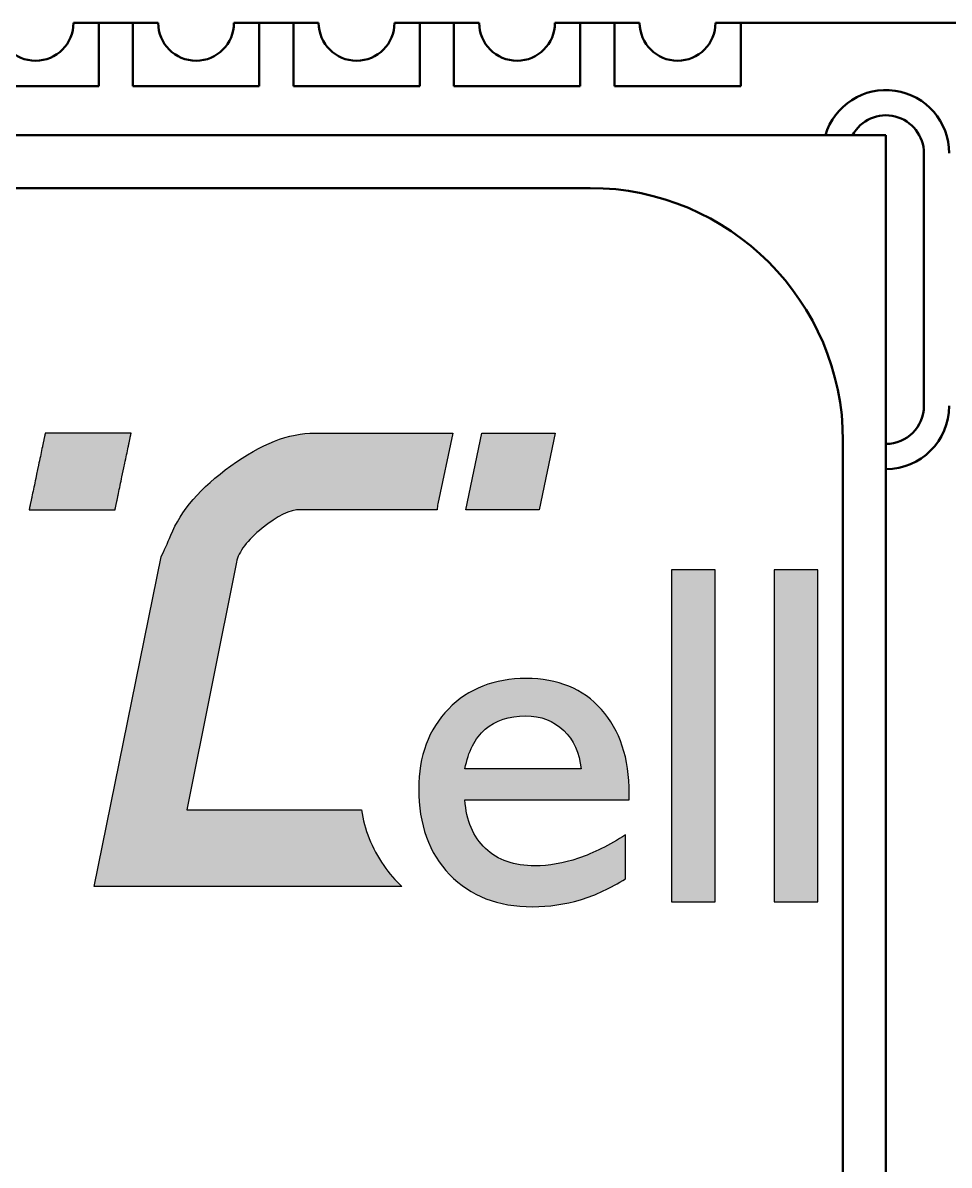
# Model space of a CAD drawing. Header units: millimetres. Extents: x 2926 to 3382, y -265 to 32.
# Drawn here: x 3266 to 3273.33, y -89.64 to -80.6 of the extents above; entities that cross this region are included whole.
import ezdxf

# ---------------------------------------------------------------- set-up
doc = ezdxf.new("R2010")
doc.units = ezdxf.units.MM
doc.layers.add('layer 1', color=7, linetype='Continuous')
doc.layers.add('填充', color=8, linetype='Continuous', lineweight=15)
doc.layers.add('粗线', color=7, linetype='Continuous', lineweight=50)

msp = doc.modelspace()

# ---------------------------------------------------------------- hatches: boundary and pattern name
at = {"layer": '填充'}
h = msp.add_hatch(color=256, dxfattribs=at)
h.dxf.hatch_style = 1
h.paths.add_polyline_path([(3266.8045, -84.0814), (3266.8082, -84.0641), (3266.8118, -84.0471), (3266.8153, -84.0303), (3266.8187, -84.0139), (3266.8221, -83.9979), (3266.8253, -83.9824), (3266.8285, -83.9674), (3266.8315, -83.953), (3266.833, -83.946), (3266.8344, -83.9392), (3266.8358, -83.9325), (3266.8372, -83.9261), (3266.8385, -83.9198), (3266.8397, -83.9137), (3266.841, -83.9078), (3266.8422, -83.9021), (3266.8433, -83.8966), (3266.8444, -83.8914), (3266.8455, -83.8863), (3266.8465, -83.8815), (3266.8475, -83.877), (3266.8484, -83.8726), (3266.8492, -83.8686), (3266.85, -83.8648), (3266.8508, -83.8612), (3266.8514, -83.858), (3266.8521, -83.855), (3266.8526, -83.8523), (3266.8531, -83.8499), (3266.8536, -83.8477), (3266.854, -83.8459), (3266.8549, -83.8417), (3266.8547, -83.8417), (3266.8541, -83.8417), (3266.8531, -83.8417), (3266.8518, -83.8417), (3266.8501, -83.8417), (3266.8481, -83.8417), (3266.8458, -83.8417), (3266.8431, -83.8417), (3266.84, -83.8417), (3266.8367, -83.8417), (3266.833, -83.8417), (3266.829, -83.8417), (3266.8248, -83.8417), (3266.8202, -83.8417), (3266.8154, -83.8417), (3266.8103, -83.8417), (3266.8049, -83.8417), (3266.7992, -83.8417), (3266.7933, -83.8417), (3266.7872, -83.8417), (3266.7808, -83.8417), (3266.7742, -83.8417), (3266.7674, -83.8417), (3266.7603, -83.8417), (3266.7531, -83.8417), (3266.7456, -83.8417), (3266.738, -83.8417), (3266.7302, -83.8417), (3266.7222, -83.8417), (3266.714, -83.8417), (3266.6972, -83.8417), (3266.6798, -83.8417), (3266.6619, -83.8417), (3266.6435, -83.8417), (3266.6247, -83.8417), (3266.6056, -83.8417), (3266.5862, -83.8417), (3266.5468, -83.8417), (3266.4673, -83.8417), (3266.4477, -83.8417), (3266.4282, -83.8417), (3266.4091, -83.8417), (3266.3902, -83.8417), (3266.3717, -83.8417), (3266.3537, -83.8417), (3266.3362, -83.8417), (3266.3193, -83.8417), (3266.3111, -83.8417), (3266.303, -83.8417), (3266.2951, -83.8417), (3266.2874, -83.8417), (3266.2799, -83.8417), (3266.2725, -83.8417), (3266.2654, -83.8417), (3266.2585, -83.8417), (3266.2518, -83.8417), (3266.2453, -83.8417), (3266.2391, -83.8417), (3266.2331, -83.8417), (3266.2274, -83.8417), (3266.2219, -83.8417), (3266.2166, -83.8417), (3266.2117, -83.8417), (3266.207, -83.8417), (3266.2026, -83.8417), (3266.1985, -83.8417), (3266.1948, -83.8417), (3266.1913, -83.8417), (3266.1881, -83.8417), (3266.1853, -83.8417), (3266.1828, -83.8417), (3266.1806, -83.8417), (3266.1752, -83.8417), (3266.1751, -83.8418), (3266.1751, -83.8422), (3266.1749, -83.8429), (3266.1747, -83.8439), (3266.1744, -83.8453), (3266.1741, -83.847), (3266.1736, -83.849), (3266.1732, -83.8513), (3266.1726, -83.8539), (3266.172, -83.8567), (3266.1713, -83.8599), (3266.1706, -83.8633), (3266.1698, -83.867), (3266.169, -83.871), (3266.1681, -83.8752), (3266.1672, -83.8797), (3266.1662, -83.8844), (3266.1652, -83.8893), (3266.1641, -83.8945), (3266.1629, -83.8999), (3266.1618, -83.9055), (3266.1605, -83.9113), (3266.1593, -83.9173), (3266.158, -83.9235), (3266.1566, -83.9299), (3266.1553, -83.9365), (3266.1538, -83.9433), (3266.1524, -83.9502), (3266.1494, -83.9645), (3266.1463, -83.9794), (3266.143, -83.9948), (3266.1397, -84.0107), (3266.1363, -84.027), (3266.1328, -84.0437), (3266.1292, -84.0607), (3266.1256, -84.078), (3266.1219, -84.0954), (3266.1145, -84.1308), (3266.107, -84.1663), (3266.0996, -84.2015), (3266.096, -84.2189), (3266.0924, -84.2361), (3266.0888, -84.253), (3266.0854, -84.2695), (3266.082, -84.2857), (3266.0787, -84.3014), (3266.0755, -84.3166), (3266.0724, -84.3313), (3266.0694, -84.3454), (3266.068, -84.3521), (3266.0666, -84.3587), (3266.0653, -84.3652), (3266.064, -84.3714), (3266.0627, -84.3775), (3266.0615, -84.3833), (3266.0603, -84.389), (3266.0591, -84.3944), (3266.0581, -84.3996), (3266.057, -84.4046), (3266.056, -84.4094), (3266.0551, -84.4139), (3266.0542, -84.4182), (3266.0533, -84.4222), (3266.0525, -84.4259), (3266.0518, -84.4294), (3266.0511, -84.4326), (3266.0505, -84.4356), (3266.05, -84.4382), (3266.0495, -84.4406), (3266.049, -84.4426), (3266.0487, -84.4444), (3266.0479, -84.4481), (3266.0479, -84.4482), (3266.0481, -84.4482), (3266.0488, -84.4482), (3266.0498, -84.4482), (3266.0512, -84.4482), (3266.0529, -84.4482), (3266.055, -84.4482), (3266.0575, -84.4482), (3266.0602, -84.4482), (3266.0633, -84.4482), (3266.0667, -84.4482), (3266.0705, -84.4482), (3266.0745, -84.4482), (3266.0788, -84.4482), (3266.0834, -84.4482), (3266.0883, -84.4482), (3266.0935, -84.4482), (3266.0989, -84.4482), (3266.1046, -84.4482), (3266.1106, -84.4482), (3266.1168, -84.4482), (3266.1232, -84.4482), (3266.1298, -84.4482), (3266.1367, -84.4482), (3266.1438, -84.4482), (3266.1511, -84.4482), (3266.1586, -84.4482), (3266.1662, -84.4482), (3266.1741, -84.4482), (3266.1821, -84.4482), (3266.1987, -84.4482), (3266.2159, -84.4482), (3266.2336, -84.4482), (3266.2518, -84.4482), (3266.2704, -84.4482), (3266.2894, -84.4482), (3266.3087, -84.4482), (3266.3282, -84.4482), (3266.348, -84.4482), (3266.3877, -84.4482), (3266.4274, -84.4482), (3266.4472, -84.4482), (3266.4667, -84.4482), (3266.486, -84.4482), (3266.505, -84.4482), (3266.5236, -84.4482), (3266.5418, -84.4482), (3266.5595, -84.4482), (3266.5767, -84.4482), (3266.5933, -84.4482), (3266.6013, -84.4482), (3266.6092, -84.4482), (3266.6168, -84.4482), (3266.6243, -84.4482), (3266.6316, -84.4482), (3266.6387, -84.4482), (3266.6456, -84.4482), (3266.6522, -84.4482), (3266.6586, -84.4482), (3266.6648, -84.4482), (3266.6708, -84.4482), (3266.6765, -84.4482), (3266.6819, -84.4482), (3266.6871, -84.4482), (3266.692, -84.4482), (3266.6966, -84.4482), (3266.7009, -84.4482), (3266.7049, -84.4482), (3266.7087, -84.4482), (3266.7121, -84.4482), (3266.7152, -84.4482), (3266.7179, -84.4482), (3266.7204, -84.4482), (3266.7225, -84.4482), (3266.7275, -84.4482), (3266.7276, -84.4482), (3266.7276, -84.4479), (3266.7278, -84.4473), (3266.728, -84.4463), (3266.7282, -84.445), (3266.7286, -84.4434), (3266.729, -84.4414), (3266.7294, -84.4392), (3266.73, -84.4367), (3266.7306, -84.4338), (3266.7312, -84.4307), (3266.7319, -84.4274), (3266.7327, -84.4237), (3266.7335, -84.4198), (3266.7344, -84.4156), (3266.7353, -84.4112), (3266.7363, -84.4065), (3266.7373, -84.4017), (3266.7384, -84.3965), (3266.7395, -84.3912), (3266.7407, -84.3856), (3266.7419, -84.3798), (3266.7432, -84.3739), (3266.7445, -84.3677), (3266.7458, -84.3613), (3266.7472, -84.3548), (3266.7486, -84.3481), (3266.75, -84.3412), (3266.7515, -84.3342), (3266.7545, -84.3196), (3266.7577, -84.3045), (3266.761, -84.2889), (3266.7644, -84.2728), (3266.7678, -84.2563), (3266.7714, -84.2395), (3266.775, -84.2224), (3266.7786, -84.205), (3266.7823, -84.1875), (3266.7972, -84.1166)])
h = msp.add_hatch(color=256, dxfattribs=at)
h.dxf.hatch_style = 1
edge = h.paths.add_edge_path()
edge.add_spline(control_points=[(3269.282, -84.4016), (3269.282, -84.4016), (3269.3994, -83.8417), (3269.3994, -83.8417), (3269.3994, -83.8417), (3269.3994, -83.8417), (3269.3994, -83.8417), (3269.3994, -83.8417)], knot_values=[0.437501, 0.437501, 0.437501, 0.437501, 0.5, 0.5, 0.5, 0.5, 0.500001, 0.500001, 0.500001, 0.500001], degree=3, periodic=0)
edge.add_spline(control_points=[(3269.3994, -83.8417), (3269.3993, -83.8417), (3268.3079, -83.8417), (3268.3079, -83.8417), (3268.3079, -83.8417), (3268.3078, -83.8417), (3268.3078, -83.8417), (3268.3078, -83.8417)], knot_values=[0.500001, 0.500001, 0.500001, 0.500001, 0.5625, 0.5625, 0.5625, 0.5625, 0.562501, 0.562501, 0.562501, 0.562501], degree=3, periodic=0)
edge.add_spline(control_points=[(3268.3078, -83.8417), (3268.1035, -83.8417), (3267.8822, -83.9282), (3267.6439, -84.101), (3267.6439, -84.101), (3267.6438, -84.101), (3267.6438, -84.101), (3267.6438, -84.101)], knot_values=[0.562501, 0.562501, 0.562501, 0.562501, 0.625, 0.625, 0.625, 0.625, 0.625001, 0.625001, 0.625001, 0.625001], degree=3, periodic=0)
edge.add_spline(control_points=[(3267.6438, -84.101), (3267.4052, -84.2738), (3267.2466, -84.4573), (3267.1678, -84.6513), (3267.1678, -84.6513), (3267.1678, -84.6513), (3267.1678, -84.6513), (3267.1678, -84.6513)], knot_values=[0.625001, 0.625001, 0.625001, 0.625001, 0.6875, 0.6875, 0.6875, 0.6875, 0.687501, 0.687501, 0.687501, 0.687501], degree=3, periodic=0)
edge.add_spline(control_points=[(3267.1678, -84.6513), (3267.1415, -84.716), (3267.1163, -84.7726), (3267.092, -84.8211), (3267.092, -84.8211), (3267.092, -84.8211), (3267.092, -84.8211), (3267.092, -84.8211)], knot_values=[0.687501, 0.687501, 0.687501, 0.687501, 0.75, 0.75, 0.75, 0.75, 0.750001, 0.750001, 0.750001, 0.750001], degree=3, periodic=0)
edge.add_spline(control_points=[(3267.092, -84.8211), (3267.0919, -84.8212), (3266.5629, -87.4313), (3266.5629, -87.4313), (3266.5629, -87.4313), (3266.5629, -87.4313), (3266.5629, -87.4313), (3266.5629, -87.4313)], knot_values=[0.750001, 0.750001, 0.750001, 0.750001, 0.8125, 0.8125, 0.8125, 0.8125, 0.812501, 0.812501, 0.812501, 0.812501], degree=3, periodic=0)
edge.add_spline(control_points=[(3266.5629, -87.4313), (3266.5629, -87.4313), (3268.9965, -87.4313), (3268.9965, -87.4313), (3268.9965, -87.4313), (3268.9452, -87.3837), (3268.8975, -87.3278), (3268.8537, -87.2637)], knot_values=[0.812501, 0.812501, 0.812501, 0.812501, 0.875, 0.875, 0.875, 0.875, 1, 1, 1, 1], degree=3, periodic=0)
edge.add_spline(control_points=[(3268.8537, -87.2637), (3268.758, -87.1254), (3268.6994, -86.9783), (3268.6786, -86.8249), (3268.6786, -86.8249), (3268.6786, -86.8249), (3268.6786, -86.8249), (3268.6786, -86.8249)], knot_values=[0, 0, 0, 0, 0.0625, 0.0625, 0.0625, 0.0625, 0.062501, 0.062501, 0.062501, 0.062501], degree=3, periodic=0)
edge.add_spline(control_points=[(3268.6786, -86.8249), (3268.6785, -86.8249), (3267.2961, -86.8249), (3267.2961, -86.8249), (3267.2961, -86.8249), (3267.2961, -86.8249), (3267.2961, -86.8249), (3267.2961, -86.8249)], knot_values=[0.062501, 0.062501, 0.062501, 0.062501, 0.125, 0.125, 0.125, 0.125, 0.125001, 0.125001, 0.125001, 0.125001], degree=3, periodic=0)
edge.add_spline(control_points=[(3267.2961, -86.8249), (3267.2961, -86.8249), (3267.6874, -84.8638), (3267.6874, -84.8638), (3267.6874, -84.8638), (3267.6874, -84.8638), (3267.6874, -84.8638), (3267.6874, -84.8638)], knot_values=[0.125001, 0.125001, 0.125001, 0.125001, 0.1875, 0.1875, 0.1875, 0.1875, 0.187501, 0.187501, 0.187501, 0.187501], degree=3, periodic=0)
edge.add_spline(control_points=[(3267.6874, -84.8638), (3267.7055, -84.7809), (3267.7737, -84.6909), (3267.8919, -84.5938), (3267.8919, -84.5938), (3267.8919, -84.5938), (3267.8919, -84.5938), (3267.8919, -84.5938)], knot_values=[0.187501, 0.187501, 0.187501, 0.187501, 0.25, 0.25, 0.25, 0.25, 0.250001, 0.250001, 0.250001, 0.250001], degree=3, periodic=0)
edge.add_spline(control_points=[(3267.8919, -84.5938), (3268.01, -84.4967), (3268.1115, -84.4482), (3268.1964, -84.4482), (3268.1964, -84.4482), (3268.1964, -84.4482), (3268.1964, -84.4482), (3268.1964, -84.4482)], knot_values=[0.250001, 0.250001, 0.250001, 0.250001, 0.3125, 0.3125, 0.3125, 0.3125, 0.312501, 0.312501, 0.312501, 0.312501], degree=3, periodic=0)
edge.add_spline(control_points=[(3268.1964, -84.4482), (3268.1964, -84.4482), (3269.2773, -84.4482), (3269.2773, -84.4482), (3269.2773, -84.4482), (3269.2773, -84.4444), (3269.2773, -84.4405), (3269.2775, -84.4366)], knot_values=[0.312501, 0.312501, 0.312501, 0.312501, 0.375, 0.375, 0.375, 0.375, 0.390625, 0.390625, 0.390625, 0.390625], degree=3, periodic=0)
edge.add_spline(control_points=[(3269.2798, -84.4133), (3269.2786, -84.421), (3269.2779, -84.4288), (3269.2775, -84.4366)], knot_values=[0.390625, 0.390625, 0.390625, 0.390625, 0.421875, 0.421875, 0.421875, 0.421875], degree=3, periodic=0)
edge.add_spline(control_points=[(3269.2798, -84.4133), (3269.2804, -84.4094), (3269.2811, -84.4055), (3269.282, -84.4016), (3269.282, -84.4016), (3269.282, -84.4016), (3269.282, -84.4016), (3269.282, -84.4016)], knot_values=[0.421875, 0.421875, 0.421875, 0.421875, 0.4375, 0.4375, 0.4375, 0.4375, 0.437501, 0.437501, 0.437501, 0.437501], degree=3, periodic=0)
h = msp.add_hatch(color=256, dxfattribs=at)
h.dxf.hatch_style = 1
edge = h.paths.add_edge_path()
edge.add_spline(control_points=[(3270.2109, -83.8417), (3270.2109, -83.8417), (3269.6311, -83.8417), (3269.6311, -83.8417), (3269.6311, -83.8417), (3269.6311, -83.8417), (3269.5038, -84.4482), (3269.5038, -84.4482), (3269.5038, -84.4482), (3269.5038, -84.4482), (3270.0836, -84.4482), (3270.0836, -84.4482), (3270.0836, -84.4482), (3270.0836, -84.4482), (3270.2109, -83.8417), (3270.2109, -83.8417)], knot_values=[0, 0, 0, 0, 0.2, 0.2, 0.2, 0.2, 0.4, 0.4, 0.4, 0.4, 0.6, 0.6, 0.6, 0.6, 1, 1, 1, 1], degree=3, periodic=0)
h = msp.add_hatch(color=256, dxfattribs=at)
h.dxf.hatch_style = 1
edge = h.paths.add_edge_path()
edge.add_spline(control_points=[(3271.4762, -87.5531), (3271.4762, -87.5531), (3271.4762, -84.9254), (3271.4762, -84.9254), (3271.4762, -84.9254), (3271.4762, -84.9254), (3271.4762, -84.9254), (3271.4762, -84.9254)], knot_values=[0.4, 0.4, 0.4, 0.4, 0.6, 0.6, 0.6, 0.6, 0.6, 0.6, 0.6, 0.6], degree=3, periodic=0)
edge.add_spline(control_points=[(3271.4762, -84.9254), (3271.4762, -84.9254), (3271.1306, -84.9254), (3271.1306, -84.9254), (3271.1306, -84.9254), (3271.1306, -84.9254), (3271.1306, -84.9254), (3271.1306, -84.9254)], knot_values=[0.2, 0.2, 0.2, 0.2, 0.4, 0.4, 0.4, 0.4, 0.4, 0.4, 0.4, 0.4], degree=3, periodic=0)
edge.add_spline(control_points=[(3271.1306, -84.9254), (3271.1306, -84.9254), (3271.1306, -87.5531), (3271.1306, -87.5531), (3271.1306, -87.5531), (3271.4762, -87.5531), (3271.4762, -87.5531), (3271.4762, -87.5531), (3271.4762, -87.5531), (3271.4762, -87.5531), (3271.4762, -87.5531)], knot_values=[0.6, 0.6, 0.6, 0.6, 0.8, 0.8, 0.8, 1.2, 1.2, 1.2, 1.2, 1.2, 1.2, 1.2, 1.2], degree=3, periodic=0)
h = msp.add_hatch(color=256, dxfattribs=at)
h.dxf.hatch_style = 1
edge = h.paths.add_edge_path()
edge.add_spline(control_points=[(3272.2876, -87.5531), (3272.2876, -87.5531), (3272.2876, -84.9254), (3272.2876, -84.9254), (3272.2876, -84.9254), (3272.2876, -84.9254), (3272.2876, -84.9254), (3272.2876, -84.9254)], knot_values=[0.4, 0.4, 0.4, 0.4, 0.6, 0.6, 0.6, 0.6, 0.6, 0.6, 0.6, 0.6], degree=3, periodic=0)
edge.add_spline(control_points=[(3272.2876, -84.9254), (3272.2876, -84.9254), (3271.942, -84.9254), (3271.942, -84.9254), (3271.942, -84.9254), (3271.942, -84.9254), (3271.942, -84.9254), (3271.942, -84.9254)], knot_values=[0.2, 0.2, 0.2, 0.2, 0.4, 0.4, 0.4, 0.4, 0.4, 0.4, 0.4, 0.4], degree=3, periodic=0)
edge.add_spline(control_points=[(3271.942, -84.9254), (3271.942, -84.9254), (3271.942, -87.5531), (3271.942, -87.5531), (3271.942, -87.5531), (3272.2876, -87.5531), (3272.2876, -87.5531), (3272.2876, -87.5531), (3272.2876, -87.5531), (3272.2876, -87.5531), (3272.2876, -87.5531)], knot_values=[0.6, 0.6, 0.6, 0.6, 0.8, 0.8, 0.8, 1.2, 1.2, 1.2, 1.2, 1.2, 1.2, 1.2, 1.2], degree=3, periodic=0)
h = msp.add_hatch(color=256, dxfattribs=at)
h.dxf.hatch_style = 1
edge = h.paths.add_edge_path()
edge.add_spline(control_points=[(3270.7963, -86.6947), (3270.7963, -86.4155), (3270.723, -86.1938), (3270.5765, -86.0298)], knot_values=[0.437501, 0.437501, 0.437501, 0.437501, 0.5, 0.5, 0.5, 0.5], degree=3, periodic=0)
edge.add_spline(control_points=[(3270.5765, -86.0298), (3270.5765, -86.0298), (3270.5765, -86.0298), (3270.5765, -86.0298), (3270.5765, -86.0298), (3270.43, -85.8657), (3270.2315, -85.7837), (3269.981, -85.7837)], knot_values=[0.375001, 0.375001, 0.375001, 0.375001, 0.375001, 0.375001, 0.375001, 0.375001, 0.437501, 0.437501, 0.437501, 0.437501], degree=3, periodic=0)
edge.add_spline(control_points=[(3269.981, -85.7837), (3269.981, -85.7837), (3269.981, -85.7837), (3269.981, -85.7837), (3269.981, -85.7837), (3269.7281, -85.7837), (3269.5231, -85.8645), (3269.3659, -86.026)], knot_values=[0.312501, 0.312501, 0.312501, 0.312501, 0.312501, 0.312501, 0.312501, 0.312501, 0.375001, 0.375001, 0.375001, 0.375001], degree=3, periodic=0)
edge.add_spline(control_points=[(3269.3659, -86.026), (3269.3659, -86.026), (3269.3659, -86.026), (3269.3659, -86.026), (3269.3659, -86.026), (3269.2088, -86.1876), (3269.1302, -86.3979), (3269.1302, -86.6571)], knot_values=[0.250001, 0.250001, 0.250001, 0.250001, 0.250001, 0.250001, 0.250001, 0.250001, 0.312501, 0.312501, 0.312501, 0.312501], degree=3, periodic=0)
edge.add_spline(control_points=[(3269.1302, -86.6571), (3269.1302, -86.6571), (3269.1302, -86.6571), (3269.1302, -86.6571), (3269.1302, -86.6571), (3269.1302, -86.9401), (3269.2118, -87.1665), (3269.3752, -87.3361)], knot_values=[0.187501, 0.187501, 0.187501, 0.187501, 0.187501, 0.187501, 0.187501, 0.187501, 0.250001, 0.250001, 0.250001, 0.250001], degree=3, periodic=0)
edge.add_spline(control_points=[(3269.3752, -87.3361), (3269.3752, -87.3361), (3269.3752, -87.3361), (3269.3753, -87.3361), (3269.3753, -87.3361), (3269.5386, -87.5058), (3269.7575, -87.5906), (3270.0317, -87.5906)], knot_values=[0.125001, 0.125001, 0.125001, 0.125001, 0.125001, 0.125001, 0.125001, 0.125001, 0.187501, 0.187501, 0.187501, 0.187501], degree=3, periodic=0)
edge.add_spline(control_points=[(3270.0317, -87.5906), (3270.0317, -87.5906), (3270.0317, -87.5906), (3270.0318, -87.5906), (3270.0318, -87.5906), (3270.1619, -87.5906), (3270.2881, -87.5721), (3270.4102, -87.5352)], knot_values=[0.062501, 0.062501, 0.062501, 0.062501, 0.062501, 0.062501, 0.062501, 0.062501, 0.125001, 0.125001, 0.125001, 0.125001], degree=3, periodic=0)
edge.add_spline(control_points=[(3270.4102, -87.5352), (3270.4102, -87.5352), (3270.4103, -87.5352), (3270.4103, -87.5352), (3270.4103, -87.5352), (3270.5323, -87.4983), (3270.651, -87.4429), (3270.7662, -87.369)], knot_values=[0, 0, 0, 0, 0.000001, 0.000001, 0.000001, 0.000001, 0.062501, 0.062501, 0.062501, 0.062501], degree=3, periodic=0)
edge.add_spline(control_points=[(3270.7662, -87.369), (3270.7662, -87.369), (3270.7662, -87.0215), (3270.7662, -87.0215)], knot_values=[0.875001, 0.875001, 0.875001, 0.875001, 1, 1, 1, 1], degree=3, periodic=0)
edge.add_spline(control_points=[(3270.7662, -87.0215), (3270.7662, -87.0215), (3270.7662, -87.0215), (3270.7662, -87.0215), (3270.7662, -87.0215), (3270.6385, -87.1042), (3270.5148, -87.1658), (3270.3952, -87.2065)], knot_values=[0.812501, 0.812501, 0.812501, 0.812501, 0.812502, 0.812502, 0.812502, 0.812502, 0.875001, 0.875001, 0.875001, 0.875001], degree=3, periodic=0)
edge.add_spline(control_points=[(3270.3952, -87.2065), (3270.3952, -87.2065), (3270.3952, -87.2065), (3270.3952, -87.2065), (3270.3952, -87.2065), (3270.2756, -87.2472), (3270.1607, -87.2676), (3270.0505, -87.2676)], knot_values=[0.750001, 0.750001, 0.750001, 0.750001, 0.750001, 0.750001, 0.750001, 0.750001, 0.812501, 0.812501, 0.812501, 0.812501], degree=3, periodic=0)
edge.add_spline(control_points=[(3270.0505, -87.2676), (3270.0505, -87.2676), (3270.0505, -87.2676), (3270.0505, -87.2676), (3270.0505, -87.2676), (3269.8865, -87.2676), (3269.7557, -87.2215), (3269.658, -87.1295)], knot_values=[0.687501, 0.687501, 0.687501, 0.687501, 0.687501, 0.687501, 0.687501, 0.687501, 0.750001, 0.750001, 0.750001, 0.750001], degree=3, periodic=0)
edge.add_spline(control_points=[(3269.658, -87.1295), (3269.658, -87.1295), (3269.658, -87.1295), (3269.658, -87.1295), (3269.658, -87.1295), (3269.5603, -87.0375), (3269.5065, -86.9095), (3269.4965, -86.7454)], knot_values=[0.625001, 0.625001, 0.625001, 0.625001, 0.625001, 0.625001, 0.625001, 0.625001, 0.687501, 0.687501, 0.687501, 0.687501], degree=3, periodic=0)
edge.add_spline(control_points=[(3269.4965, -86.7454), (3269.4965, -86.7454), (3269.4965, -86.7454), (3269.4965, -86.7454), (3269.4965, -86.7454), (3269.4965, -86.7454), (3270.7962, -86.7454), (3270.7963, -86.7454)], knot_values=[0.562501, 0.562501, 0.562501, 0.562501, 0.562501, 0.562501, 0.562501, 0.562501, 0.625001, 0.625001, 0.625001, 0.625001], degree=3, periodic=0)
edge.add_spline(control_points=[(3270.7963, -86.7454), (3270.7963, -86.7454), (3270.7963, -86.7454), (3270.7963, -86.7454), (3270.7963, -86.7454), (3270.7963, -86.7454), (3270.7963, -86.6947), (3270.7963, -86.6947), (3270.7963, -86.6947)], knot_values=[0.5, 0.5, 0.5, 0.5, 0.500001, 0.500001, 0.500001, 0.500001, 0.562501, 0.562501, 0.562501, 0.562501, 0.562501], degree=3, periodic=0)
edge = h.paths.add_edge_path(flags=16)
edge.add_spline(control_points=[(3270.2777, -86.195), (3270.2777, -86.195), (3270.2778, -86.195), (3270.2778, -86.195), (3270.2778, -86.195), (3270.358, -86.2715), (3270.4037, -86.3729), (3270.4149, -86.4994)], knot_values=[0.166668, 0.166668, 0.166668, 0.166668, 0.16667, 0.16667, 0.16667, 0.16667, 0.333335, 0.333335, 0.333335, 0.333335], degree=3, periodic=0)
edge.add_spline(control_points=[(3270.4149, -86.4994), (3270.4149, -86.4994), (3270.4149, -86.4994), (3270.4149, -86.4994), (3270.4149, -86.4994), (3270.4149, -86.4994), (3270.1853, -86.4994), (3269.9557, -86.4994)], knot_values=[0.083333, 0.083333, 0.083333, 0.083333, 0.083335, 0.083335, 0.083335, 0.083335, 0.166668, 0.166668, 0.166668, 0.166668], degree=3, periodic=0)
edge.add_spline(control_points=[(3269.9557, -86.4994), (3269.7261, -86.4994), (3269.4965, -86.4994), (3269.4965, -86.4994)], knot_values=[0, 0, 0, 0, 0.083333, 0.083333, 0.083333, 0.083333], degree=3, periodic=0)
edge.add_spline(control_points=[(3269.4965, -86.4994), (3269.5215, -86.3616), (3269.5747, -86.2574), (3269.6561, -86.1866), (3269.6561, -86.1866), (3269.7375, -86.1159), (3269.8445, -86.0805), (3269.9772, -86.0805)], knot_values=[0.500002, 0.500002, 0.500002, 0.500002, 0.833335, 0.833335, 0.833335, 0.833335, 1, 1, 1, 1], degree=3, periodic=0)
edge.add_spline(control_points=[(3269.9772, -86.0805), (3269.9772, -86.0805), (3269.9772, -86.0805), (3269.9773, -86.0805), (3269.9773, -86.0805), (3270.0975, -86.0805), (3270.1976, -86.1187), (3270.2777, -86.195)], knot_values=[0.333335, 0.333335, 0.333335, 0.333335, 0.333337, 0.333337, 0.333337, 0.333337, 0.500002, 0.500002, 0.500002, 0.500002], degree=3, periodic=0)

# ---------------------------------------------------------------- linework, layer by layer
at = {"layer": 'layer 1'}
msp.add_lwpolyline([(3266.8549, -83.8417), (3266.8547, -83.8417), (3266.8541, -83.8417), (3266.8531, -83.8417), (3266.8518, -83.8417), (3266.8501, -83.8417), (3266.8481, -83.8417), (3266.8458, -83.8417), (3266.8431, -83.8417), (3266.84, -83.8417), (3266.8367, -83.8417), (3266.833, -83.8417), (3266.829, -83.8417), (3266.8248, -83.8417), (3266.8202, -83.8417), (3266.8154, -83.8417), (3266.8103, -83.8417), (3266.8049, -83.8417), (3266.7992, -83.8417), (3266.7933, -83.8417), (3266.7872, -83.8417), (3266.7808, -83.8417), (3266.7742, -83.8417), (3266.7674, -83.8417), (3266.7603, -83.8417), (3266.7531, -83.8417), (3266.7456, -83.8417), (3266.738, -83.8417), (3266.7302, -83.8417), (3266.7222, -83.8417), (3266.714, -83.8417), (3266.6972, -83.8417), (3266.6798, -83.8417), (3266.6619, -83.8417), (3266.6435, -83.8417), (3266.6247, -83.8417), (3266.6056, -83.8417), (3266.5862, -83.8417), (3266.5468, -83.8417), (3266.4673, -83.8417), (3266.4477, -83.8417), (3266.4282, -83.8417), (3266.4091, -83.8417), (3266.3902, -83.8417), (3266.3717, -83.8417), (3266.3537, -83.8417), (3266.3362, -83.8417), (3266.3193, -83.8417), (3266.3111, -83.8417), (3266.303, -83.8417), (3266.2951, -83.8417), (3266.2874, -83.8417), (3266.2799, -83.8417), (3266.2725, -83.8417), (3266.2654, -83.8417), (3266.2585, -83.8417), (3266.2518, -83.8417), (3266.2453, -83.8417), (3266.2391, -83.8417), (3266.2331, -83.8417), (3266.2274, -83.8417), (3266.2219, -83.8417), (3266.2166, -83.8417), (3266.2117, -83.8417), (3266.207, -83.8417), (3266.2026, -83.8417), (3266.1985, -83.8417), (3266.1948, -83.8417), (3266.1913, -83.8417), (3266.1881, -83.8417), (3266.1853, -83.8417), (3266.1828, -83.8417), (3266.1806, -83.8417), (3266.1788, -83.8417), (3266.1773, -83.8417), (3266.1763, -83.8417), (3266.1755, -83.8417), (3266.1752, -83.8417), (3266.1751, -83.8418), (3266.1751, -83.8422), (3266.1749, -83.8429), (3266.1747, -83.8439), (3266.1744, -83.8453), (3266.1741, -83.847), (3266.1736, -83.849), (3266.1732, -83.8513), (3266.1726, -83.8539), (3266.172, -83.8567), (3266.1713, -83.8599), (3266.1706, -83.8633), (3266.1698, -83.867), (3266.169, -83.871), (3266.1681, -83.8752), (3266.1672, -83.8797), (3266.1662, -83.8844), (3266.1652, -83.8893), (3266.1641, -83.8945), (3266.1629, -83.8999), (3266.1618, -83.9055), (3266.1605, -83.9113), (3266.1593, -83.9173), (3266.158, -83.9235), (3266.1566, -83.9299), (3266.1553, -83.9365), (3266.1538, -83.9433), (3266.1524, -83.9502), (3266.1494, -83.9645), (3266.1463, -83.9794), (3266.143, -83.9948), (3266.1397, -84.0107), (3266.1363, -84.027), (3266.1328, -84.0437), (3266.1292, -84.0607), (3266.1256, -84.078), (3266.1219, -84.0954), (3266.1145, -84.1308), (3266.107, -84.1663), (3266.0996, -84.2015), (3266.096, -84.2189), (3266.0924, -84.2361), (3266.0888, -84.253), (3266.0854, -84.2695), (3266.082, -84.2857), (3266.0787, -84.3014), (3266.0755, -84.3166), (3266.0724, -84.3313), (3266.0694, -84.3454), (3266.068, -84.3521), (3266.0666, -84.3587), (3266.0653, -84.3652), (3266.064, -84.3714), (3266.0627, -84.3775), (3266.0615, -84.3833), (3266.0603, -84.389), (3266.0591, -84.3944), (3266.0581, -84.3996), (3266.057, -84.4046), (3266.056, -84.4094), (3266.0551, -84.4139), (3266.0542, -84.4182), (3266.0533, -84.4222), (3266.0525, -84.4259), (3266.0518, -84.4294), (3266.0511, -84.4326), (3266.0505, -84.4356), (3266.05, -84.4382), (3266.0495, -84.4406), (3266.049, -84.4426), (3266.0487, -84.4444), (3266.0484, -84.4458), (3266.0481, -84.4469), (3266.048, -84.4477), (3266.0479, -84.4481), (3266.0479, -84.4482), (3266.0481, -84.4482), (3266.0488, -84.4482), (3266.0498, -84.4482), (3266.0512, -84.4482), (3266.0529, -84.4482), (3266.055, -84.4482), (3266.0575, -84.4482), (3266.0602, -84.4482), (3266.0633, -84.4482), (3266.0667, -84.4482), (3266.0705, -84.4482), (3266.0745, -84.4482), (3266.0788, -84.4482), (3266.0834, -84.4482), (3266.0883, -84.4482), (3266.0935, -84.4482), (3266.0989, -84.4482), (3266.1046, -84.4482), (3266.1106, -84.4482), (3266.1168, -84.4482), (3266.1232, -84.4482), (3266.1298, -84.4482), (3266.1367, -84.4482), (3266.1438, -84.4482), (3266.1511, -84.4482), (3266.1586, -84.4482), (3266.1662, -84.4482), (3266.1741, -84.4482), (3266.1821, -84.4482), (3266.1987, -84.4482), (3266.2159, -84.4482), (3266.2336, -84.4482), (3266.2518, -84.4482), (3266.2704, -84.4482), (3266.2894, -84.4482), (3266.3087, -84.4482), (3266.3282, -84.4482), (3266.348, -84.4482), (3266.3877, -84.4482), (3266.4274, -84.4482), (3266.4472, -84.4482), (3266.4667, -84.4482), (3266.486, -84.4482), (3266.505, -84.4482), (3266.5236, -84.4482), (3266.5418, -84.4482), (3266.5595, -84.4482), (3266.5767, -84.4482), (3266.5933, -84.4482), (3266.6013, -84.4482), (3266.6092, -84.4482), (3266.6168, -84.4482), (3266.6243, -84.4482), (3266.6316, -84.4482), (3266.6387, -84.4482), (3266.6456, -84.4482), (3266.6522, -84.4482), (3266.6586, -84.4482), (3266.6648, -84.4482), (3266.6708, -84.4482), (3266.6765, -84.4482), (3266.6819, -84.4482), (3266.6871, -84.4482), (3266.692, -84.4482), (3266.6966, -84.4482), (3266.7009, -84.4482), (3266.7049, -84.4482), (3266.7087, -84.4482), (3266.7121, -84.4482), (3266.7152, -84.4482), (3266.7179, -84.4482), (3266.7204, -84.4482), (3266.7225, -84.4482), (3266.7242, -84.4482), (3266.7256, -84.4482), (3266.7266, -84.4482), (3266.7273, -84.4482), (3266.7275, -84.4482), (3266.7276, -84.4482), (3266.7276, -84.4479), (3266.7278, -84.4473), (3266.728, -84.4463), (3266.7282, -84.445), (3266.7286, -84.4434), (3266.729, -84.4414), (3266.7294, -84.4392), (3266.73, -84.4367), (3266.7306, -84.4338), (3266.7312, -84.4307), (3266.7319, -84.4274), (3266.7327, -84.4237), (3266.7335, -84.4198), (3266.7344, -84.4156), (3266.7353, -84.4112), (3266.7363, -84.4065), (3266.7373, -84.4017), (3266.7384, -84.3965), (3266.7395, -84.3912), (3266.7407, -84.3856), (3266.7419, -84.3798), (3266.7432, -84.3739), (3266.7445, -84.3677), (3266.7458, -84.3613), (3266.7472, -84.3548), (3266.7486, -84.3481), (3266.75, -84.3412), (3266.7515, -84.3342), (3266.7545, -84.3196), (3266.7577, -84.3045), (3266.761, -84.2889), (3266.7644, -84.2728), (3266.7678, -84.2563), (3266.7714, -84.2395), (3266.775, -84.2224), (3266.7786, -84.205), (3266.7823, -84.1875), (3266.7972, -84.1166), (3266.8045, -84.0814), (3266.8082, -84.0641), (3266.8118, -84.0471), (3266.8153, -84.0303), (3266.8187, -84.0139), (3266.8221, -83.9979), (3266.8253, -83.9824), (3266.8285, -83.9674), (3266.8315, -83.953), (3266.833, -83.946), (3266.8344, -83.9392), (3266.8358, -83.9325), (3266.8372, -83.9261), (3266.8385, -83.9198), (3266.8397, -83.9137), (3266.841, -83.9078), (3266.8422, -83.9021), (3266.8433, -83.8966), (3266.8444, -83.8914), (3266.8455, -83.8863), (3266.8465, -83.8815), (3266.8475, -83.877), (3266.8484, -83.8726), (3266.8492, -83.8686), (3266.85, -83.8648), (3266.8508, -83.8612), (3266.8514, -83.858), (3266.8521, -83.855), (3266.8526, -83.8523), (3266.8531, -83.8499), (3266.8536, -83.8477), (3266.854, -83.8459), (3266.8543, -83.8444), (3266.8545, -83.8433), (3266.8547, -83.8424), (3266.8548, -83.8419), (3266.8549, -83.8417)], close=True, dxfattribs=at)
for points, knots in [([(3268.8537, -87.2637), (3268.758, -87.1254), (3268.6994, -86.9783), (3268.6786, -86.8249), (3268.6786, -86.8249), (3268.6786, -86.8249), (3267.2961, -86.8249), (3267.2961, -86.8249), (3267.2961, -86.8249), (3267.2961, -86.8249), (3267.6874, -84.8638), (3267.6874, -84.8638), (3267.6874, -84.8638), (3267.7055, -84.7809), (3267.7737, -84.6909), (3267.8919, -84.5938), (3267.8919, -84.5938), (3268.01, -84.4967), (3268.1115, -84.4482), (3268.1964, -84.4482), (3268.1964, -84.4482), (3268.1964, -84.4482), (3269.2773, -84.4482), (3269.2773, -84.4482), (3269.2773, -84.4482), (3269.2773, -84.4327), (3269.2787, -84.4171), (3269.282, -84.4016), (3269.282, -84.4016), (3269.282, -84.4016), (3269.3994, -83.8417), (3269.3994, -83.8417), (3269.3994, -83.8417), (3269.3994, -83.8417), (3268.3079, -83.8417), (3268.3079, -83.8417), (3268.3079, -83.8417), (3268.1036, -83.8417), (3267.8823, -83.9282), (3267.6439, -84.101), (3267.6439, -84.101), (3267.4053, -84.2738), (3267.2466, -84.4573), (3267.1678, -84.6513), (3267.1678, -84.6513), (3267.1415, -84.716), (3267.1163, -84.7726), (3267.092, -84.8211), (3267.092, -84.8211), (3267.092, -84.8211), (3266.5629, -87.4313), (3266.5629, -87.4313), (3266.5629, -87.4313), (3266.5629, -87.4313), (3268.9965, -87.4313), (3268.9965, -87.4313), (3268.9965, -87.4313), (3268.9452, -87.3837), (3268.8975, -87.3278), (3268.8537, -87.2637)], [0, 0, 0, 0, 0.0625, 0.0625, 0.0625, 0.0625, 0.125, 0.125, 0.125, 0.125, 0.1875, 0.1875, 0.1875, 0.1875, 0.25, 0.25, 0.25, 0.25, 0.3125, 0.3125, 0.3125, 0.3125, 0.375, 0.375, 0.375, 0.375, 0.4375, 0.4375, 0.4375, 0.4375, 0.5, 0.5, 0.5, 0.5, 0.5625, 0.5625, 0.5625, 0.5625, 0.625, 0.625, 0.625, 0.625, 0.6875, 0.6875, 0.6875, 0.6875, 0.75, 0.75, 0.75, 0.75, 0.8125, 0.8125, 0.8125, 0.8125, 0.875, 0.875, 0.875, 0.875, 1, 1, 1, 1]), ([(3270.2109, -83.8417), (3270.2109, -83.8417), (3269.6311, -83.8417), (3269.6311, -83.8417), (3269.6311, -83.8417), (3269.6311, -83.8417), (3269.5038, -84.4482), (3269.5038, -84.4482), (3269.5038, -84.4482), (3269.5038, -84.4482), (3270.0836, -84.4482), (3270.0836, -84.4482), (3270.0836, -84.4482), (3270.0836, -84.4482), (3270.2109, -83.8417), (3270.2109, -83.8417)], [0, 0, 0, 0, 0.2, 0.2, 0.2, 0.2, 0.4, 0.4, 0.4, 0.4, 0.6, 0.6, 0.6, 0.6, 1, 1, 1, 1]), ([(3271.1306, -87.5531), (3271.1306, -87.5531), (3271.1306, -84.9254), (3271.1306, -84.9254), (3271.1306, -84.9254), (3271.1306, -84.9254), (3271.4762, -84.9254), (3271.4762, -84.9254), (3271.4762, -84.9254), (3271.4762, -84.9254), (3271.4762, -87.5531), (3271.4762, -87.5531), (3271.4762, -87.5531), (3271.4762, -87.5531), (3271.1306, -87.5531), (3271.1306, -87.5531)], [0, 0, 0, 0, 0.2, 0.2, 0.2, 0.2, 0.4, 0.4, 0.4, 0.4, 0.6, 0.6, 0.6, 0.6, 1, 1, 1, 1]), ([(3271.942, -87.5531), (3271.942, -87.5531), (3271.942, -84.9254), (3271.942, -84.9254), (3271.942, -84.9254), (3271.942, -84.9254), (3272.2876, -84.9254), (3272.2876, -84.9254), (3272.2876, -84.9254), (3272.2876, -84.9254), (3272.2876, -87.5531), (3272.2876, -87.5531), (3272.2876, -87.5531), (3272.2876, -87.5531), (3271.942, -87.5531), (3271.942, -87.5531)], [0, 0, 0, 0, 0.2, 0.2, 0.2, 0.2, 0.4, 0.4, 0.4, 0.4, 0.6, 0.6, 0.6, 0.6, 1, 1, 1, 1]), ([(3270.7662, -87.369), (3270.651, -87.4429), (3270.5323, -87.4983), (3270.4103, -87.5352), (3270.4103, -87.5352), (3270.2882, -87.5721), (3270.162, -87.5906), (3270.0318, -87.5906), (3270.0318, -87.5906), (3269.7576, -87.5906), (3269.5387, -87.5058), (3269.3753, -87.3361), (3269.3753, -87.3361), (3269.2119, -87.1665), (3269.1302, -86.9401), (3269.1302, -86.6571), (3269.1302, -86.6571), (3269.1302, -86.3979), (3269.2088, -86.1876), (3269.3659, -86.026), (3269.3659, -86.026), (3269.5231, -85.8645), (3269.7281, -85.7837), (3269.981, -85.7837), (3269.981, -85.7837), (3270.2315, -85.7837), (3270.43, -85.8657), (3270.5765, -86.0298), (3270.5765, -86.0298), (3270.723, -86.1938), (3270.7963, -86.4155), (3270.7963, -86.6947), (3270.7963, -86.6947), (3270.7963, -86.6947), (3270.7963, -86.7454), (3270.7963, -86.7454), (3270.7963, -86.7454), (3270.7963, -86.7454), (3269.4965, -86.7454), (3269.4965, -86.7454), (3269.4965, -86.7454), (3269.5065, -86.9095), (3269.5603, -87.0375), (3269.658, -87.1295), (3269.658, -87.1295), (3269.7557, -87.2215), (3269.8865, -87.2676), (3270.0505, -87.2676), (3270.0505, -87.2676), (3270.1607, -87.2676), (3270.2756, -87.2472), (3270.3952, -87.2065), (3270.3952, -87.2065), (3270.5148, -87.1658), (3270.6385, -87.1042), (3270.7662, -87.0215), (3270.7662, -87.0215), (3270.7662, -87.0215), (3270.7662, -87.369), (3270.7662, -87.369)], [0, 0, 0, 0, 0.0625, 0.0625, 0.0625, 0.0625, 0.125, 0.125, 0.125, 0.125, 0.1875, 0.1875, 0.1875, 0.1875, 0.25, 0.25, 0.25, 0.25, 0.3125, 0.3125, 0.3125, 0.3125, 0.375, 0.375, 0.375, 0.375, 0.4375, 0.4375, 0.4375, 0.4375, 0.5, 0.5, 0.5, 0.5, 0.5625, 0.5625, 0.5625, 0.5625, 0.625, 0.625, 0.625, 0.625, 0.6875, 0.6875, 0.6875, 0.6875, 0.75, 0.75, 0.75, 0.75, 0.8125, 0.8125, 0.8125, 0.8125, 0.875, 0.875, 0.875, 0.875, 1, 1, 1, 1]), ([(3269.4965, -86.4994), (3269.4965, -86.4994), (3270.4149, -86.4994), (3270.4149, -86.4994), (3270.4149, -86.4994), (3270.4037, -86.3729), (3270.358, -86.2715), (3270.2778, -86.195), (3270.2778, -86.195), (3270.1977, -86.1187), (3270.0975, -86.0805), (3269.9773, -86.0805), (3269.9773, -86.0805), (3269.8446, -86.0805), (3269.7375, -86.1159), (3269.6561, -86.1866), (3269.6561, -86.1866), (3269.5747, -86.2574), (3269.5215, -86.3616), (3269.4965, -86.4994)], [0, 0, 0, 0, 0.166667, 0.166667, 0.166667, 0.166667, 0.333333, 0.333333, 0.333333, 0.333333, 0.5, 0.5, 0.5, 0.5, 0.666667, 0.666667, 0.666667, 0.666667, 1, 1, 1, 1])]:
    msp.add_open_spline(points, degree=3, knots=knots, dxfattribs=at)
at = {"layer": '粗线'}
for p, q in [((3266.5987, -80.5954), (3266.3987, -80.5954)), ((3266.5987, -80.5954), (3266.5987, -81.0954)), ((3266.5987, -80.5954), (3266.8687, -80.5954)), ((3266.8687, -81.0954), (3266.8687, -80.5954)), ((3267.0687, -80.5954), (3266.8687, -80.5954)), ((3267.8687, -80.5954), (3267.6687, -80.5954)), ((3267.8687, -80.5954), (3267.8687, -81.0954)), ((3267.8687, -80.5954), (3268.1387, -80.5954)), ((3268.1387, -81.0954), (3268.1387, -80.5954)), ((3268.3387, -80.5954), (3268.1387, -80.5954)), ((3269.1387, -80.5954), (3268.9387, -80.5954)), ((3269.1387, -80.5954), (3269.1387, -81.0954)), ((3269.1387, -80.5954), (3269.4087, -80.5954)), ((3269.4087, -81.0954), (3269.4087, -80.5954)), ((3269.6087, -80.5954), (3269.4087, -80.5954)), ((3270.4087, -80.5954), (3270.2087, -80.5954)), ((3270.4087, -80.5954), (3270.4087, -81.0954)), ((3270.4087, -80.5954), (3270.6787, -80.5954)), ((3270.6787, -81.0954), (3270.6787, -80.5954)), ((3270.8787, -80.5954), (3270.6787, -80.5954)), ((3271.6787, -80.5954), (3271.4787, -80.5954)), ((3271.6787, -80.5954), (3271.6787, -81.0954)), ((3271.6787, -80.5954), (3273.7187, -80.5954)), ((3266.5987, -81.0954), (3265.5987, -81.0954)), ((3267.8687, -81.0954), (3266.8687, -81.0954)), ((3269.1387, -81.0954), (3268.1387, -81.0954)), ((3270.4087, -81.0954), (3269.4087, -81.0954)), ((3271.6787, -81.0954), (3270.6787, -81.0954)), ((3256.8277, -81.4854), (3272.8277, -81.4854)), ((3272.8277, -81.4854), (3272.8277, -93.4854)), ((3273.1277, -81.6274), (3273.1277, -83.6274))]:
    msp.add_line(p, q, dxfattribs=at)
for centre, radius, start, end in [((3266.0987, -80.5954), 0.3, 180, 0), ((3267.3687, -80.5954), 0.3, 180, 0), ((3268.6387, -80.5954), 0.3, 180, 0), ((3269.9087, -80.5954), 0.3, 180, 0), ((3271.1787, -80.5954), 0.3, 180, 0), ((3272.8277, -81.6274), 0.5, 0, 163.50092), ((3272.8277, -81.6274), 0.3, 0, 151.74911), ((3272.8277, -83.6274), 0.5, 270, 0), ((3272.8277, -83.6274), 0.3, 270, 0)]:
    msp.add_arc(centre, radius, start, end, dxfattribs=at)
msp.add_open_spline([(3259.4876, -81.9026), (3259.4876, -81.9026), (3270.4876, -81.9026), (3270.4876, -81.9026), (3270.4876, -81.9026), (3271.5876, -81.9026), (3272.4876, -82.8026), (3272.4876, -83.9026), (3272.4876, -83.9026), (3272.4876, -83.9026), (3272.4876, -92.9053), (3272.4876, -92.9053), (3272.4876, -92.9053), (3272.4876, -92.9053), (3268.4876, -92.9053), (3268.4876, -92.9053), (3268.4876, -92.9053), (3268.4876, -92.9053), (3268.4876, -96.9026), (3268.4876, -96.9026), (3268.4876, -96.9026), (3268.4876, -96.9026), (3259.4876, -96.9026), (3259.4876, -96.9026), (3259.4876, -96.9026), (3258.3876, -96.9026), (3257.4876, -96.0026), (3257.4876, -94.9026), (3257.4876, -94.9026), (3257.4876, -94.9026), (3257.4876, -83.9026), (3257.4876, -83.9026), (3257.4876, -83.9026), (3257.4876, -82.8026), (3258.3876, -81.9026), (3259.4876, -81.9026)], degree=3, knots=[0, 0, 0, 0, 0.1, 0.1, 0.1, 0.1, 0.2, 0.2, 0.2, 0.2, 0.3, 0.3, 0.3, 0.3, 0.4, 0.4, 0.4, 0.4, 0.5, 0.5, 0.5, 0.5, 0.6, 0.6, 0.6, 0.6, 0.7, 0.7, 0.7, 0.7, 0.8, 0.8, 0.8, 0.8, 1, 1, 1, 1], dxfattribs=at)

doc.saveas('drawing.dxf')
